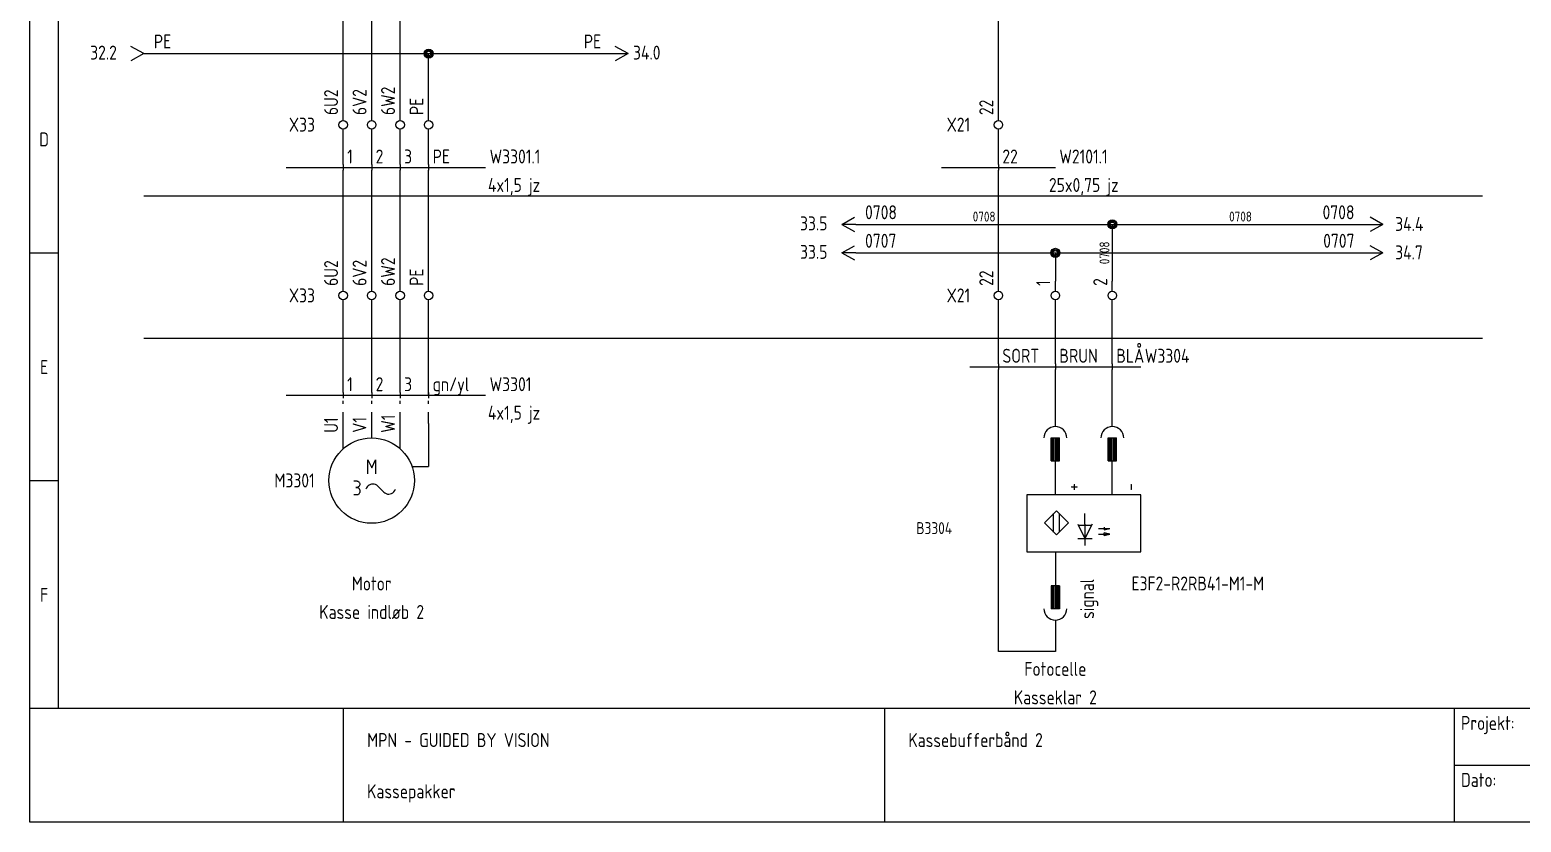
# Model space of a CAD drawing. Extents: x 10 to 410, y 10 to 275.
# Drawn here: x 10 to 271.8, y 10 to 149.2 of the extents above; entities that cross this region are included whole.
import ezdxf
from ezdxf.enums import TextEntityAlignment as Align

# ---------------------------------------------------------------- set-up
doc = ezdxf.new("R2010")
doc.units = 0
doc.linetypes.add('CADDY_DASHDOTDOT', pattern=[7.5, 2, -1.5, 0.5, -1.5, 0.5, -1.5])
doc.linetypes.add('CADDY_SOLID', pattern=[0])
doc.layers.get('0').update_dxf_attribs({"linetype": 'CONTINUOUS'})
doc.layers.add('2', color=7, linetype='CONTINUOUS')
doc.styles.add('CADDY_VECTORFONT1P', font='isocp___.ttf', dxfattribs={"width": 0.9})

# ---------------------------------------------------------------- blocks, each defined once
blk = doc.blocks.new('BLK1')
at = {"linetype": 'CADDY_SOLID'}
for p, q in [((10, 10), (10, 275)), ((15, 270), (15, 30)), ((10, 110), (15, 110)), ((10, 70), (15, 70)), ((10, 30), (410, 30)), ((10, 30), (15, 30)), ((65, 30), (65, 10)), ((160, 30), (160, 10)), ((260, 30), (260, 10)), ((260, 20), (410, 20)), ((410, 10), (10, 10))]:
    blk.add_line(p, q, dxfattribs=at)
at = {"style": 'CADDY_VECTORFONT1P', "width": 0.9}
for s, p in [('D', (12.5, 128.7)), ('E', (12.5, 88.7)), ('F', (12.5, 48.7))]:
    blk.add_text(s, height=2.45, dxfattribs=at).set_placement(p, align=Align.CENTER)
for s, p in [('Projekt:', (261.2, 26.2)), ('MPN - GUIDED BY VISION', (69.2, 23.2)), ('Kassebufferbånd 2', (164.2, 23.2)), ('Dato:', (261.2, 16.2)), ('Kassepakker', (69.2, 14.2))]:
    blk.add_text(s, height=2.45, dxfattribs=at).set_placement(p)
blk = doc.blocks.new('BLK2')
at = {"linetype": 'CADDY_SOLID'}
for p, q in [((70, 103.25), (70, 105)), ((70, 100), (70, 101.75))]:
    blk.add_line(p, q, dxfattribs=at)
blk.add_circle((70, 102.5), 0.75, dxfattribs=at)
at = {"style": 'CADDY_VECTORFONT1P', "width": 0.9, "flags": 1}
blk.add_attdef('$TAG160410', (72.6, 104.2), '', height=2.45, rotation=90, dxfattribs=at)
at = {"layer": '2', "style": 'CADDY_VECTORFONT1P', "width": 0.9}
blk.add_attdef('$TAG160400', (69.1, 104.2), '', height=2.45, rotation=90, dxfattribs=at)
at = {"layer": '2', "style": 'CADDY_VECTORFONT1P', "width": 0.9, "flags": 1}
for tag, p in [('$TAG140020', (65.05, 108.3)), ('$TAG140050', (65.05, 104.8)), ('$TAG160010', (65.05, 101.3)), ('$TAG160030', (65.05, 97.8)), ('$TAG160040', (65.05, 92.8))]:
    blk.add_attdef(tag, text='', height=2.45, dxfattribs=at).set_placement(p, align=Align.RIGHT)
blk = doc.blocks.new('BLK3')
at = {"linetype": 'CADDY_SOLID'}
for p, q in [((75, 103.25), (75, 105)), ((75, 100), (75, 101.75))]:
    blk.add_line(p, q, dxfattribs=at)
blk.add_circle((75, 102.5), 0.75, dxfattribs=at)
at = {"style": 'CADDY_VECTORFONT1P', "width": 0.9, "flags": 1}
blk.add_attdef('$TAG160410', (77.6, 104.2), '', height=2.45, rotation=90, dxfattribs=at)
at = {"layer": '2', "style": 'CADDY_VECTORFONT1P', "width": 0.9}
blk.add_attdef('$TAG160400', (74.1, 104.2), '', height=2.45, rotation=90, dxfattribs=at)
at = {"layer": '2', "style": 'CADDY_VECTORFONT1P', "width": 0.9, "flags": 1}
for tag, p in [('$TAG140020', (70.05, 108.3)), ('$TAG140050', (70.05, 104.8)), ('$TAG160010', (70.05, 101.3)), ('$TAG160030', (70.05, 97.8)), ('$TAG160040', (70.05, 92.8))]:
    blk.add_attdef(tag, text='', height=2.45, dxfattribs=at).set_placement(p, align=Align.RIGHT)
blk = doc.blocks.new('BLK4')
at = {"linetype": 'CADDY_SOLID'}
for p, q in [((65, 103.25), (65, 105)), ((65, 100), (65, 101.75))]:
    blk.add_line(p, q, dxfattribs=at)
blk.add_circle((65, 102.5), 0.75, dxfattribs=at)
at = {"style": 'CADDY_VECTORFONT1P', "width": 0.9, "flags": 1}
blk.add_attdef('$TAG160410', (67.6, 104.2), '', height=2.45, rotation=90, dxfattribs=at)
at = {"layer": '2', "style": 'CADDY_VECTORFONT1P', "width": 0.9}
blk.add_attdef('$TAG160400', (64.1, 104.2), '', height=2.45, rotation=90, dxfattribs=at)
at = {"layer": '2', "style": 'CADDY_VECTORFONT1P', "width": 0.9, "flags": 1}
for tag, p in [('$TAG140020', (60.05, 108.3)), ('$TAG140050', (60.05, 104.8)), ('$TAG160030', (60.05, 97.8)), ('$TAG160040', (60.05, 92.8))]:
    blk.add_attdef(tag, text='', height=2.45, dxfattribs=at).set_placement(p, align=Align.RIGHT)
at = {"layer": '2', "style": 'CADDY_VECTORFONT1P', "width": 0.9}
blk.add_attdef('$TAG160010', text='', height=2.45, dxfattribs=at).set_placement((60.05, 101.3), align=Align.RIGHT)
blk = doc.blocks.new('BLK7')
at = {"linetype": 'CADDY_SOLID'}
for p, q in [((80, 103.25), (80, 105)), ((80, 100), (80, 101.75))]:
    blk.add_line(p, q, dxfattribs=at)
blk.add_circle((80, 102.5), 0.75, dxfattribs=at)
at = {"style": 'CADDY_VECTORFONT1P', "width": 0.9, "flags": 1}
blk.add_attdef('$TAG160410', (82.6, 104.2), '', height=2.45, rotation=90, dxfattribs=at)
at = {"layer": '2', "style": 'CADDY_VECTORFONT1P', "width": 0.9}
blk.add_attdef('$TAG160400', (79.1, 104.2), '', height=2.45, rotation=90, dxfattribs=at)
at = {"layer": '2', "style": 'CADDY_VECTORFONT1P', "width": 0.9, "flags": 1}
for tag, p in [('$TAG140020', (75.05, 108.3)), ('$TAG140050', (75.05, 104.8)), ('$TAG160010', (75.05, 101.3)), ('$TAG160030', (75.05, 97.8)), ('$TAG160040', (75.05, 92.8))]:
    blk.add_attdef(tag, text='', height=2.45, dxfattribs=at).set_placement(p, align=Align.RIGHT)
blk = doc.blocks.new('BLK8')
at = {"linetype": 'CADDY_SOLID'}
for p, q in [((65, 75.59), (65, 80)), ((70, 77.5), (70, 80)), ((75, 75.59), (75, 80)), ((80, 80), (80, 72.5)), ((69.3, 71.2), (69.3, 73.65)), ((69.3, 73.65), (70, 72.25)), ((70, 72.25), (70.7, 73.65)), ((70.7, 73.65), (70.7, 71.2)), ((77.07, 72.5), (80, 72.5)), ((66.86, 69.93), (67.39, 69.93)), ((67.39, 68.79), (67.21, 68.79)), ((67.21, 68.79), (67.39, 68.79)), ((67.39, 69.93), (67.48, 69.91)), ((67.48, 68.81), (67.39, 68.79)), ((67.39, 68.79), (67.48, 68.78)), ((67.48, 69.91), (67.56, 69.9)), ((67.56, 68.83), (67.48, 68.81)), ((67.48, 68.78), (67.56, 68.76)), ((67.56, 69.9), (67.65, 69.86)), ((67.65, 68.88), (67.56, 68.83)), ((67.56, 68.76), (67.65, 68.71)), ((67.65, 69.86), (67.74, 69.79)), ((67.74, 68.93), (67.65, 68.88)), ((67.65, 68.71), (67.74, 68.65)), ((67.74, 69.79), (67.82, 69.69)), ((67.82, 69.04), (67.74, 68.93)), ((67.74, 68.65), (67.82, 68.55)), ((67.82, 69.69), (67.88, 69.58)), ((67.88, 69.15), (67.82, 69.04)), ((67.82, 68.55), (67.88, 68.45)), ((67.88, 69.58), (67.9, 69.49)), ((67.9, 69.23), (67.88, 69.15)), ((67.88, 68.45), (67.9, 68.36)), ((67.9, 69.49), (67.91, 69.41)), ((67.91, 69.32), (67.9, 69.23)), ((67.9, 68.36), (67.91, 68.27)), ((67.91, 69.41), (67.91, 69.32)), ((67.91, 68.27), (67.91, 68.01)), ((71.06, 69.04), (72.11, 67.99)), ((67.39, 67.48), (66.86, 67.48)), ((67.48, 67.5), (67.39, 67.48)), ((67.56, 67.52), (67.48, 67.5)), ((67.65, 67.57), (67.56, 67.52)), ((67.74, 67.62), (67.65, 67.57)), ((67.82, 67.73), (67.74, 67.62)), ((67.88, 67.83), (67.82, 67.73)), ((67.9, 67.92), (67.88, 67.83)), ((67.91, 68.01), (67.9, 67.92))]:
    blk.add_line(p, q, dxfattribs=at)
for points in [[(71.06, 69.04), (70.88, 69.18), (70.68, 69.3), (70.46, 69.37), (70.23, 69.4), (69.99, 69.38), (69.77, 69.32), (69.56, 69.22), (69.37, 69.09), (69.21, 68.91), (69.08, 68.72), (69, 68.5)], [(72.11, 67.99), (72.31, 67.83), (72.53, 67.71), (72.77, 67.64), (73.02, 67.62), (73.27, 67.66), (73.51, 67.74), (73.73, 67.87), (73.91, 68.04), (74.06, 68.24), (74.16, 68.47)]]:
    blk.add_lwpolyline(points, dxfattribs=at)
blk.add_circle((70, 70), 7.5, dxfattribs=at)
at = {"style": 'CADDY_VECTORFONT1P', "width": 0.9}
for tag, p in [('$TAG175000_00', (64.1, 78.4)), ('$TAG175000_01', (69.1, 78.4)), ('$TAG175000_02', (74.1, 78.4)), ('$TAG175000_03', (79.1, 78.4))]:
    blk.add_attdef(tag, p, '', height=2.45, rotation=90, dxfattribs=at)
for tag, p in [('$TAG160010', (60, 68.8)), ('$TAG160030', (60, 65.3))]:
    blk.add_attdef(tag, text='', height=2.45, dxfattribs=at).set_placement(p, align=Align.RIGHT)
at = {"style": 'CADDY_VECTORFONT1P', "width": 0.9, "flags": 1}
blk.add_attdef('$TAG160040', text='', height=2.45, dxfattribs=at).set_placement((60, 61.8), align=Align.RIGHT)
blk = doc.blocks.new('BLK9')
at = {"linetype": 'CADDY_SOLID'}
blk.add_line((65, 85.5), (65, 84.5), dxfattribs=at)
at = {"style": 'CADDY_VECTORFONT1P', "width": 0.9}
blk.add_attdef('$TAG160210', (65.7, 85.7), '', height=2.45, dxfattribs=at)
at = {"style": 'CADDY_VECTORFONT1P', "width": 0.9, "flags": 1}
for tag, p in [('$TAG160010', (90.7, 85.7)), ('$TAG160220', (65.7, 80.7)), ('$TAG160030', (90.7, 80.7)), ('$TAG160230', (65.7, 75.7)), ('$TAG160200', (90.7, 75.7)), ('$TAG160040', (90.7, 70.7)), ('$TAG160101', (90.7, 65.7))]:
    blk.add_attdef(tag, p, '', height=2.45, dxfattribs=at)
blk = doc.blocks.new('BLK10')
at = {"linetype": 'CADDY_SOLID'}
blk.add_line((70, 85.5), (70, 84.5), dxfattribs=at)
at = {"style": 'CADDY_VECTORFONT1P', "width": 0.9}
blk.add_attdef('$TAG160210', (70.7, 85.7), '', height=2.45, dxfattribs=at)
at = {"style": 'CADDY_VECTORFONT1P', "width": 0.9, "flags": 1}
for tag, p in [('$TAG160010', (90.7, 85.7)), ('$TAG160220', (70.7, 80.7)), ('$TAG160030', (90.7, 80.7)), ('$TAG160230', (70.7, 75.7)), ('$TAG160200', (90.7, 75.7)), ('$TAG160040', (90.7, 70.7)), ('$TAG160101', (90.7, 65.7))]:
    blk.add_attdef(tag, p, '', height=2.45, dxfattribs=at)
blk = doc.blocks.new('BLK11')
at = {"linetype": 'CADDY_SOLID'}
blk.add_line((75, 85.5), (75, 84.5), dxfattribs=at)
at = {"style": 'CADDY_VECTORFONT1P', "width": 0.9}
blk.add_attdef('$TAG160210', (75.7, 85.7), '', height=2.45, dxfattribs=at)
at = {"style": 'CADDY_VECTORFONT1P', "width": 0.9, "flags": 1}
for tag, p in [('$TAG160010', (90.7, 85.7)), ('$TAG160220', (75.7, 80.7)), ('$TAG160030', (90.7, 80.7)), ('$TAG160230', (75.7, 75.7)), ('$TAG160200', (90.7, 75.7)), ('$TAG160040', (90.7, 70.7)), ('$TAG160101', (90.7, 65.7))]:
    blk.add_attdef(tag, p, '', height=2.45, dxfattribs=at)
blk = doc.blocks.new('BLK12')
at = {"linetype": 'CADDY_SOLID'}
blk.add_line((80, 85.5), (80, 84.5), dxfattribs=at)
at = {"style": 'CADDY_VECTORFONT1P', "width": 0.9}
for tag, p in [('$TAG160210', (80.7, 85.7)), ('$TAG160010', (90.7, 85.7)), ('$TAG160030', (90.7, 80.7)), ('$TAG160200', (90.7, 75.7))]:
    blk.add_attdef(tag, p, '', height=2.45, dxfattribs=at)
at = {"style": 'CADDY_VECTORFONT1P', "width": 0.9, "flags": 1}
for tag, p in [('$TAG160220', (80.7, 80.7)), ('$TAG160230', (80.7, 75.7)), ('$TAG160040', (90.7, 70.7)), ('$TAG160101', (90.7, 65.7))]:
    blk.add_attdef(tag, p, '', height=2.45, dxfattribs=at)
blk = doc.blocks.new('BLK21')
at = {"linetype": 'CADDY_SOLID'}
for p, q in [((190, 79.5), (190, 85)), ((189.25, 77.5), (190.75, 77.5)), ((189.25, 73.5), (189.25, 77.5)), ((189.5, 73.5), (189.5, 77.5)), ((189.75, 73.5), (189.75, 77.5)), ((190, 67.5), (190, 77.5)), ((190.25, 73.5), (190.25, 77.5)), ((190.5, 73.5), (190.5, 77.5)), ((190.75, 73.5), (190.75, 77.5)), ((189.25, 73.5), (190.75, 73.5))]:
    blk.add_line(p, q, dxfattribs=at)
blk.add_lwpolyline([(192, 77.5), (191.96, 77.89), (191.85, 78.27), (191.66, 78.61), (191.41, 78.91), (191.11, 79.16), (190.77, 79.35), (190.39, 79.46), (190, 79.5), (189.61, 79.46), (189.23, 79.35), (188.89, 79.16), (188.59, 78.91), (188.34, 78.61), (188.15, 78.27), (188.04, 77.89), (188, 77.5)], dxfattribs=at)
at = {"style": 'CADDY_VECTORFONT1P', "width": 0.9}
blk.add_attdef('$TAG175000_00', (189.05, 80.4), '', height=2.45, rotation=90, dxfattribs=at)
at = {"style": 'CADDY_VECTORFONT1P', "width": 0.9, "flags": 1}
for tag, p in [('$TAG160010', (185.5, 76.3)), ('$TAG160040', (185.1, 69.3))]:
    blk.add_attdef(tag, text='', height=2.45, dxfattribs=at).set_placement(p, align=Align.RIGHT)
at = {"style": 'CADDY_VECTORFONT1P', "width": 0.9}
blk.add_attdef('$TAG160030', text='', height=2.45, dxfattribs=at).set_placement((185.1, 72.8), align=Align.RIGHT)
blk.add_attdef('$TAG175000_01', text='', height=2.45, rotation=90, dxfattribs=at).set_placement((189.05, 71.9), align=Align.RIGHT)
blk = doc.blocks.new('BLK22')
at = {"linetype": 'CADDY_SOLID'}
for p, q in [((200, 79.5), (200, 85)), ((199.25, 77.5), (200.75, 77.5)), ((199.25, 73.5), (199.25, 77.5)), ((199.5, 73.5), (199.5, 77.5)), ((199.75, 73.5), (199.75, 77.5)), ((200, 67.5), (200, 77.5)), ((200.25, 73.5), (200.25, 77.5)), ((200.5, 73.5), (200.5, 77.5)), ((200.75, 73.5), (200.75, 77.5)), ((199.25, 73.5), (200.75, 73.5))]:
    blk.add_line(p, q, dxfattribs=at)
blk.add_lwpolyline([(202, 77.5), (201.96, 77.89), (201.85, 78.27), (201.66, 78.61), (201.41, 78.91), (201.11, 79.16), (200.77, 79.35), (200.39, 79.46), (200, 79.5), (199.61, 79.46), (199.23, 79.35), (198.89, 79.16), (198.59, 78.91), (198.34, 78.61), (198.15, 78.27), (198.04, 77.89), (198, 77.5)], dxfattribs=at)
at = {"style": 'CADDY_VECTORFONT1P', "width": 0.9}
blk.add_attdef('$TAG175000_00', (199.05, 80.4), '', height=2.45, rotation=90, dxfattribs=at)
at = {"style": 'CADDY_VECTORFONT1P', "width": 0.9, "flags": 1}
for tag, p in [('$TAG160010', (195.5, 76.3)), ('$TAG160040', (195.1, 69.3))]:
    blk.add_attdef(tag, text='', height=2.45, dxfattribs=at).set_placement(p, align=Align.RIGHT)
at = {"style": 'CADDY_VECTORFONT1P', "width": 0.9}
blk.add_attdef('$TAG160030', text='', height=2.45, dxfattribs=at).set_placement((195.1, 72.8), align=Align.RIGHT)
blk.add_attdef('$TAG175000_01', text='', height=2.45, rotation=90, dxfattribs=at).set_placement((199.05, 71.9), align=Align.RIGHT)
blk = doc.blocks.new('BLK23')
at = {"linetype": 'CADDY_SOLID'}
for p, q in [((190, 57.5), (190, 47.5)), ((189.25, 51.5), (189.25, 47.5)), ((190.75, 51.5), (189.25, 51.5)), ((189.5, 51.5), (189.5, 47.5)), ((189.75, 51.5), (189.75, 47.5)), ((190.25, 51.5), (190.25, 47.5)), ((190.5, 51.5), (190.5, 47.5)), ((190.75, 51.5), (190.75, 47.5)), ((190.75, 47.5), (189.25, 47.5)), ((190, 45.5), (190, 40))]:
    blk.add_line(p, q, dxfattribs=at)
blk.add_lwpolyline([(188, 47.5), (188.04, 47.11), (188.15, 46.73), (188.34, 46.39), (188.59, 46.09), (188.89, 45.84), (189.23, 45.65), (189.61, 45.54), (190, 45.5), (190.39, 45.54), (190.77, 45.65), (191.11, 45.84), (191.41, 46.09), (191.66, 46.39), (191.85, 46.73), (191.96, 47.11), (192, 47.5)], dxfattribs=at)
at = {"style": 'CADDY_VECTORFONT1P', "width": 0.9}
blk.add_attdef('$TAG175000_00', (189.05, 52.4), '', height=2.45, rotation=90, dxfattribs=at)
at = {"style": 'CADDY_VECTORFONT1P', "width": 0.9, "flags": 1}
for tag, p in [('$TAG160010', (185.5, 46.3)), ('$TAG160040', (185.1, 39.3))]:
    blk.add_attdef(tag, text='', height=2.45, dxfattribs=at).set_placement(p, align=Align.RIGHT)
at = {"style": 'CADDY_VECTORFONT1P', "width": 0.9}
blk.add_attdef('$TAG160030', text='', height=2.45, dxfattribs=at).set_placement((185.1, 42.8), align=Align.RIGHT)
blk.add_attdef('$TAG175000_01', text='', height=2.45, rotation=90, dxfattribs=at).set_placement((189.05, 43.9), align=Align.RIGHT)
blk = doc.blocks.new('BLK20')
at = {"linetype": 'CADDY_SOLID'}
for p, q in [((185, 67.5), (185, 57.5)), ((205, 67.5), (185, 67.5)), ((205, 57.5), (205, 67.5)), ((190.2, 64.7), (188.08, 62.58)), ((189.7, 60.96), (189.7, 64.2)), ((190.2, 64.7), (192.32, 62.58)), ((190.7, 60.96), (190.7, 64.2)), ((195.2, 62.33), (195.2, 64.2)), ((188.08, 62.58), (190.2, 60.46)), ((190.2, 60.46), (192.32, 62.58)), ((193.95, 62.33), (195.2, 59.83)), ((194, 62.2), (196.4, 62.2)), ((196.45, 62.33), (195.2, 59.83)), ((195.2, 62.33), (195.2, 59.83)), ((197.58, 61.58), (199.58, 61.58)), ((197.58, 60.58), (199.58, 60.58)), ((198.58, 61.83), (198.58, 61.33)), ((198.58, 61.33), (199.58, 61.58)), ((199.58, 60.58), (198.58, 60.83)), ((198.58, 60.33), (198.58, 60.83)), ((198.58, 60.33), (199.58, 60.58)), ((193.95, 59.83), (196.45, 59.83)), ((195.2, 59.83), (195.2, 58.58)), ((185, 57.5), (205, 57.5))]:
    blk.add_line(p, q, dxfattribs=at)
for name in ['BLK21', 'BLK22', 'BLK23']:
    blk.add_blockref(name, (0, 0, 1))
at = {"style": 'CADDY_VECTORFONT1P', "width": 0.9}
for s, p in [('+', (194.3, 68.2)), ('-', (204.3, 68.2)), ('signal', (196.8, 45.7))]:
    blk.add_text(s, height=2.45, rotation=90, dxfattribs=at).set_placement(p)
blk = doc.blocks.new('BLK24')
at = {"linetype": 'CADDY_SOLID'}
for p, q in [((190, 103.25), (190, 105)), ((190, 100), (190, 101.75))]:
    blk.add_line(p, q, dxfattribs=at)
blk.add_circle((190, 102.5), 0.75, dxfattribs=at)
at = {"style": 'CADDY_VECTORFONT1P', "width": 0.9, "flags": 1}
blk.add_attdef('$TAG160410', (192.6, 104.2), '', height=2.45, rotation=90, dxfattribs=at)
at = {"layer": '2', "style": 'CADDY_VECTORFONT1P', "width": 0.9}
blk.add_attdef('$TAG160400', (189.1, 104.2), '', height=2.45, rotation=90, dxfattribs=at)
at = {"layer": '2', "style": 'CADDY_VECTORFONT1P', "width": 0.9, "flags": 1}
for tag, p in [('$TAG140020', (185.05, 108.3)), ('$TAG140050', (185.05, 104.8)), ('$TAG160010', (185.05, 101.3)), ('$TAG160030', (185.05, 97.8)), ('$TAG160040', (185.05, 92.8))]:
    blk.add_attdef(tag, text='', height=2.45, dxfattribs=at).set_placement(p, align=Align.RIGHT)
blk = doc.blocks.new('BLK25')
at = {"linetype": 'CADDY_SOLID'}
for p, q in [((200, 103.25), (200, 105)), ((200, 100), (200, 101.75))]:
    blk.add_line(p, q, dxfattribs=at)
blk.add_circle((200, 102.5), 0.75, dxfattribs=at)
at = {"style": 'CADDY_VECTORFONT1P', "width": 0.9, "flags": 1}
blk.add_attdef('$TAG160410', (202.6, 104.2), '', height=2.45, rotation=90, dxfattribs=at)
at = {"layer": '2', "style": 'CADDY_VECTORFONT1P', "width": 0.9}
blk.add_attdef('$TAG160400', (199.1, 104.2), '', height=2.45, rotation=90, dxfattribs=at)
at = {"layer": '2', "style": 'CADDY_VECTORFONT1P', "width": 0.9, "flags": 1}
for tag, p in [('$TAG140020', (195.05, 108.3)), ('$TAG140050', (195.05, 104.8)), ('$TAG160010', (195.05, 101.3)), ('$TAG160030', (195.05, 97.8)), ('$TAG160040', (195.05, 92.8))]:
    blk.add_attdef(tag, text='', height=2.45, dxfattribs=at).set_placement(p, align=Align.RIGHT)
blk = doc.blocks.new('BLK26')
at = {"linetype": 'CADDY_SOLID'}
for p, q in [((180, 103.25), (180, 105)), ((180, 100), (180, 101.75))]:
    blk.add_line(p, q, dxfattribs=at)
blk.add_circle((180, 102.5), 0.75, dxfattribs=at)
at = {"style": 'CADDY_VECTORFONT1P', "width": 0.9, "flags": 1}
blk.add_attdef('$TAG160410', (182.6, 104.2), '', height=2.45, rotation=90, dxfattribs=at)
at = {"layer": '2', "style": 'CADDY_VECTORFONT1P', "width": 0.9}
blk.add_attdef('$TAG160400', (179.1, 104.2), '', height=2.45, rotation=90, dxfattribs=at)
at = {"layer": '2', "style": 'CADDY_VECTORFONT1P', "width": 0.9, "flags": 1}
for tag, p in [('$TAG140020', (175.05, 108.3)), ('$TAG140050', (175.05, 104.8)), ('$TAG160030', (175.05, 97.8)), ('$TAG160040', (175.05, 92.8))]:
    blk.add_attdef(tag, text='', height=2.45, dxfattribs=at).set_placement(p, align=Align.RIGHT)
at = {"layer": '2', "style": 'CADDY_VECTORFONT1P', "width": 0.9}
blk.add_attdef('$TAG160010', text='', height=2.45, dxfattribs=at).set_placement((175.05, 101.3), align=Align.RIGHT)
blk = doc.blocks.new('BLK27')
at = {"linetype": 'CADDY_SOLID'}
for p, q in [((152.5, 110), (154.75, 111.25)), ((152.5, 110), (154.75, 108.75)), ((155, 110), (152.5, 110))]:
    blk.add_line(p, q, dxfattribs=at)
at = {"style": 'CADDY_VECTORFONT1P', "width": 0.9}
blk.add_attdef('$TAG160010', (156.6, 110.9), '', height=2.45, dxfattribs=at)
blk.add_attdef('$TAG160500', text='', height=2.45, dxfattribs=at).set_placement((150, 108.95), align=Align.RIGHT)
blk = doc.blocks.new('BLK28')
at = {"linetype": 'CADDY_SOLID'}
for p, q in [((152.5, 115), (154.75, 116.25)), ((152.5, 115), (154.75, 113.75)), ((155, 115), (152.5, 115))]:
    blk.add_line(p, q, dxfattribs=at)
at = {"style": 'CADDY_VECTORFONT1P', "width": 0.9}
blk.add_attdef('$TAG160010', (156.6, 115.9), '', height=2.45, dxfattribs=at)
blk.add_attdef('$TAG160500', text='', height=2.45, dxfattribs=at).set_placement((150, 113.95), align=Align.RIGHT)
blk = doc.blocks.new('BLK29')
at = {"linetype": 'CADDY_SOLID'}
for p, q in [((245, 110), (247.5, 110)), ((247.5, 110), (245.25, 111.25)), ((247.5, 110), (245.25, 108.75))]:
    blk.add_line(p, q, dxfattribs=at)
at = {"style": 'CADDY_VECTORFONT1P', "width": 0.9}
blk.add_attdef('$TAG160010', text='', height=2.45, dxfattribs=at).set_placement((242.5, 110.9), align=Align.RIGHT)
blk.add_attdef('$TAG160500', (249.65, 108.85), '', height=2.45, dxfattribs=at)
blk = doc.blocks.new('BLK30')
at = {"linetype": 'CADDY_SOLID'}
for p, q in [((247.5, 115), (245.25, 116.25)), ((245, 115), (247.5, 115)), ((247.5, 115), (245.25, 113.75))]:
    blk.add_line(p, q, dxfattribs=at)
at = {"style": 'CADDY_VECTORFONT1P', "width": 0.9}
blk.add_attdef('$TAG160010', text='', height=2.45, dxfattribs=at).set_placement((242.5, 115.9), align=Align.RIGHT)
blk.add_attdef('$TAG160500', (249.65, 113.85), '', height=2.45, dxfattribs=at)
blk = doc.blocks.new('BLK31')
at = {"linetype": 'CADDY_SOLID'}
for q in [(27.75, 146.25), (27.75, 143.75)]:
    blk.add_line((30, 145), q, dxfattribs=at)
at = {"style": 'CADDY_VECTORFONT1P', "width": 0.9, "flags": 1}
for tag, p in [('$TAG140020', (31.77, 152.9)), ('$TAG140050', (31.77, 149.4))]:
    blk.add_attdef(tag, p, '', height=2.45, dxfattribs=at)
at = {"style": 'CADDY_VECTORFONT1P', "width": 0.9}
blk.add_attdef('$TAG160010', (31.77, 145.9), '', height=2.45, dxfattribs=at)
blk.add_attdef('$TAG160500', text='', height=2.45, dxfattribs=at).set_placement((25.28, 143.95), align=Align.RIGHT)
blk = doc.blocks.new('BLK32')
at = {"linetype": 'CADDY_SOLID'}
for q in [(112.75, 146.25), (112.75, 143.75)]:
    blk.add_line((115, 145), q, dxfattribs=at)
at = {"style": 'CADDY_VECTORFONT1P', "width": 0.9, "flags": 1}
for tag, p in [('$TAG140020', (110.29, 152.9)), ('$TAG140050', (110.29, 149.4))]:
    blk.add_attdef(tag, text='', height=2.45, dxfattribs=at).set_placement(p, align=Align.RIGHT)
at = {"style": 'CADDY_VECTORFONT1P', "width": 0.9}
blk.add_attdef('$TAG160010', text='', height=2.45, dxfattribs=at).set_placement((110.29, 145.9), align=Align.RIGHT)
blk.add_attdef('$TAG160500', (115.87, 143.95), '', height=2.45, dxfattribs=at)
blk = doc.blocks.new('BLK33')
at = {"linetype": 'CADDY_SOLID'}
for p, q in [((70, 133.25), (70, 135)), ((70, 130), (70, 131.75))]:
    blk.add_line(p, q, dxfattribs=at)
blk.add_circle((70, 132.5), 0.75, dxfattribs=at)
at = {"style": 'CADDY_VECTORFONT1P', "width": 0.9, "flags": 1}
blk.add_attdef('$TAG160410', (72.6, 134.2), '', height=2.45, rotation=90, dxfattribs=at)
at = {"layer": '2', "style": 'CADDY_VECTORFONT1P', "width": 0.9}
blk.add_attdef('$TAG160400', (69.1, 134.2), '', height=2.45, rotation=90, dxfattribs=at)
at = {"layer": '2', "style": 'CADDY_VECTORFONT1P', "width": 0.9, "flags": 1}
for tag, p in [('$TAG140020', (65.05, 138.3)), ('$TAG140050', (65.05, 134.8)), ('$TAG160010', (65.05, 131.3)), ('$TAG160030', (65.05, 127.8)), ('$TAG160040', (65.05, 122.8))]:
    blk.add_attdef(tag, text='', height=2.45, dxfattribs=at).set_placement(p, align=Align.RIGHT)
blk = doc.blocks.new('BLK34')
at = {"linetype": 'CADDY_SOLID'}
for p, q in [((75, 133.25), (75, 135)), ((75, 130), (75, 131.75))]:
    blk.add_line(p, q, dxfattribs=at)
blk.add_circle((75, 132.5), 0.75, dxfattribs=at)
at = {"style": 'CADDY_VECTORFONT1P', "width": 0.9, "flags": 1}
blk.add_attdef('$TAG160410', (77.6, 134.2), '', height=2.45, rotation=90, dxfattribs=at)
at = {"layer": '2', "style": 'CADDY_VECTORFONT1P', "width": 0.9}
blk.add_attdef('$TAG160400', (74.1, 134.2), '', height=2.45, rotation=90, dxfattribs=at)
at = {"layer": '2', "style": 'CADDY_VECTORFONT1P', "width": 0.9, "flags": 1}
for tag, p in [('$TAG140020', (70.05, 138.3)), ('$TAG140050', (70.05, 134.8)), ('$TAG160010', (70.05, 131.3)), ('$TAG160030', (70.05, 127.8)), ('$TAG160040', (70.05, 122.8))]:
    blk.add_attdef(tag, text='', height=2.45, dxfattribs=at).set_placement(p, align=Align.RIGHT)
blk = doc.blocks.new('BLK35')
at = {"linetype": 'CADDY_SOLID'}
for p, q in [((65, 133.25), (65, 135)), ((65, 130), (65, 131.75))]:
    blk.add_line(p, q, dxfattribs=at)
blk.add_circle((65, 132.5), 0.75, dxfattribs=at)
at = {"style": 'CADDY_VECTORFONT1P', "width": 0.9, "flags": 1}
blk.add_attdef('$TAG160410', (67.6, 134.2), '', height=2.45, rotation=90, dxfattribs=at)
at = {"layer": '2', "style": 'CADDY_VECTORFONT1P', "width": 0.9}
blk.add_attdef('$TAG160400', (64.1, 134.2), '', height=2.45, rotation=90, dxfattribs=at)
at = {"layer": '2', "style": 'CADDY_VECTORFONT1P', "width": 0.9, "flags": 1}
for tag, p in [('$TAG140020', (60.05, 138.3)), ('$TAG140050', (60.05, 134.8)), ('$TAG160030', (60.05, 127.8)), ('$TAG160040', (60.05, 122.8))]:
    blk.add_attdef(tag, text='', height=2.45, dxfattribs=at).set_placement(p, align=Align.RIGHT)
at = {"layer": '2', "style": 'CADDY_VECTORFONT1P', "width": 0.9}
blk.add_attdef('$TAG160010', text='', height=2.45, dxfattribs=at).set_placement((60.05, 131.3), align=Align.RIGHT)
blk = doc.blocks.new('BLK36')
at = {"linetype": 'CADDY_SOLID'}
for p, q in [((80, 133.25), (80, 135)), ((80, 130), (80, 131.75))]:
    blk.add_line(p, q, dxfattribs=at)
blk.add_circle((80, 132.5), 0.75, dxfattribs=at)
at = {"style": 'CADDY_VECTORFONT1P', "width": 0.9, "flags": 1}
blk.add_attdef('$TAG160410', (82.6, 134.2), '', height=2.45, rotation=90, dxfattribs=at)
at = {"layer": '2', "style": 'CADDY_VECTORFONT1P', "width": 0.9}
blk.add_attdef('$TAG160400', (79.1, 134.2), '', height=2.45, rotation=90, dxfattribs=at)
at = {"layer": '2', "style": 'CADDY_VECTORFONT1P', "width": 0.9, "flags": 1}
for tag, p in [('$TAG140020', (75.05, 138.3)), ('$TAG140050', (75.05, 134.8)), ('$TAG160010', (75.05, 131.3)), ('$TAG160030', (75.05, 127.8)), ('$TAG160040', (75.05, 122.8))]:
    blk.add_attdef(tag, text='', height=2.45, dxfattribs=at).set_placement(p, align=Align.RIGHT)
blk = doc.blocks.new('BLK37')
at = {"linetype": 'CADDY_SOLID'}
for p, q in [((180, 133.25), (180, 135)), ((180, 130), (180, 131.75))]:
    blk.add_line(p, q, dxfattribs=at)
blk.add_circle((180, 132.5), 0.75, dxfattribs=at)
at = {"style": 'CADDY_VECTORFONT1P', "width": 0.9, "flags": 1}
blk.add_attdef('$TAG160410', (182.6, 134.2), '', height=2.45, rotation=90, dxfattribs=at)
at = {"layer": '2', "style": 'CADDY_VECTORFONT1P', "width": 0.9}
blk.add_attdef('$TAG160400', (179.1, 134.2), '', height=2.45, rotation=90, dxfattribs=at)
at = {"layer": '2', "style": 'CADDY_VECTORFONT1P', "width": 0.9, "flags": 1}
for tag, p in [('$TAG140020', (175.05, 138.3)), ('$TAG140050', (175.05, 134.8)), ('$TAG160030', (175.05, 127.8)), ('$TAG160040', (175.05, 122.8))]:
    blk.add_attdef(tag, text='', height=2.45, dxfattribs=at).set_placement(p, align=Align.RIGHT)
at = {"layer": '2', "style": 'CADDY_VECTORFONT1P', "width": 0.9}
blk.add_attdef('$TAG160010', text='', height=2.45, dxfattribs=at).set_placement((175.05, 131.3), align=Align.RIGHT)
blk = doc.blocks.new('BLK41')
at = {"linetype": 'CADDY_SOLID'}
blk.add_line((65, 125.5), (65, 124.5), dxfattribs=at)
at = {"style": 'CADDY_VECTORFONT1P', "width": 0.9}
blk.add_attdef('$TAG160210', (65.7, 125.7), '', height=2.45, dxfattribs=at)
at = {"style": 'CADDY_VECTORFONT1P', "width": 0.9, "flags": 1}
for tag, p in [('$TAG160010', (90.7, 125.7)), ('$TAG160220', (65.7, 120.7)), ('$TAG160030', (90.7, 120.7)), ('$TAG160230', (65.7, 115.7)), ('$TAG160200', (90.7, 115.7)), ('$TAG160040', (90.7, 110.7)), ('$TAG160101', (90.7, 105.7))]:
    blk.add_attdef(tag, p, '', height=2.45, dxfattribs=at)
blk = doc.blocks.new('BLK42')
at = {"linetype": 'CADDY_SOLID'}
blk.add_line((70, 125.5), (70, 124.5), dxfattribs=at)
at = {"style": 'CADDY_VECTORFONT1P', "width": 0.9}
blk.add_attdef('$TAG160210', (70.7, 125.7), '', height=2.45, dxfattribs=at)
at = {"style": 'CADDY_VECTORFONT1P', "width": 0.9, "flags": 1}
for tag, p in [('$TAG160010', (90.7, 125.7)), ('$TAG160220', (70.7, 120.7)), ('$TAG160030', (90.7, 120.7)), ('$TAG160230', (70.7, 115.7)), ('$TAG160200', (90.7, 115.7)), ('$TAG160040', (90.7, 110.7)), ('$TAG160101', (90.7, 105.7))]:
    blk.add_attdef(tag, p, '', height=2.45, dxfattribs=at)
blk = doc.blocks.new('BLK43')
at = {"linetype": 'CADDY_SOLID'}
blk.add_line((75, 125.5), (75, 124.5), dxfattribs=at)
at = {"style": 'CADDY_VECTORFONT1P', "width": 0.9}
blk.add_attdef('$TAG160210', (75.7, 125.7), '', height=2.45, dxfattribs=at)
at = {"style": 'CADDY_VECTORFONT1P', "width": 0.9, "flags": 1}
for tag, p in [('$TAG160010', (90.7, 125.7)), ('$TAG160220', (75.7, 120.7)), ('$TAG160030', (90.7, 120.7)), ('$TAG160230', (75.7, 115.7)), ('$TAG160200', (90.7, 115.7)), ('$TAG160040', (90.7, 110.7)), ('$TAG160101', (90.7, 105.7))]:
    blk.add_attdef(tag, p, '', height=2.45, dxfattribs=at)
blk = doc.blocks.new('BLK44')
at = {"linetype": 'CADDY_SOLID'}
blk.add_line((80, 125.5), (80, 124.5), dxfattribs=at)
at = {"style": 'CADDY_VECTORFONT1P', "width": 0.9}
for tag, p in [('$TAG160210', (80.7, 125.7)), ('$TAG160010', (90.7, 125.7)), ('$TAG160030', (90.7, 120.7)), ('$TAG160200', (90.7, 115.7))]:
    blk.add_attdef(tag, p, '', height=2.45, dxfattribs=at)
at = {"style": 'CADDY_VECTORFONT1P', "width": 0.9, "flags": 1}
for tag, p in [('$TAG160220', (80.7, 120.7)), ('$TAG160230', (80.7, 115.7)), ('$TAG160040', (90.7, 110.7)), ('$TAG160101', (90.7, 105.7))]:
    blk.add_attdef(tag, p, '', height=2.45, dxfattribs=at)
blk = doc.blocks.new('BLK45')
at = {"linetype": 'CADDY_SOLID'}
blk.add_line((180, 125.5), (180, 124.5), dxfattribs=at)
at = {"style": 'CADDY_VECTORFONT1P', "width": 0.9}
for tag, p in [('$TAG160210', (180.7, 125.7)), ('$TAG160010', (190.7, 125.7)), ('$TAG160030', (190.7, 120.7)), ('$TAG160200', (190.7, 115.7))]:
    blk.add_attdef(tag, p, '', height=2.45, dxfattribs=at)
at = {"style": 'CADDY_VECTORFONT1P', "width": 0.9, "flags": 1}
for tag, p in [('$TAG160220', (180.7, 120.7)), ('$TAG160230', (180.7, 115.7)), ('$TAG160040', (190.7, 110.7)), ('$TAG160101', (190.7, 105.7))]:
    blk.add_attdef(tag, p, '', height=2.45, dxfattribs=at)
blk = doc.blocks.new('BLK46')
at = {"linetype": 'CADDY_SOLID'}
blk.add_line((180, 90.5), (180, 89.5), dxfattribs=at)
at = {"style": 'CADDY_VECTORFONT1P', "width": 0.9}
for tag, p in [('$TAG160210', (180.7, 90.7)), ('$TAG160010', (205.7, 90.7))]:
    blk.add_attdef(tag, p, '', height=2.45, dxfattribs=at)
at = {"style": 'CADDY_VECTORFONT1P', "width": 0.9, "flags": 1}
for tag, p in [('$TAG160220', (180.7, 85.7)), ('$TAG160030', (205.7, 85.7)), ('$TAG160230', (180.7, 80.7)), ('$TAG160200', (205.7, 80.7)), ('$TAG160040', (205.7, 75.7)), ('$TAG160101', (205.7, 70.7))]:
    blk.add_attdef(tag, p, '', height=2.45, dxfattribs=at)
blk = doc.blocks.new('BLK47')
at = {"linetype": 'CADDY_SOLID'}
blk.add_line((190, 90.5), (190, 89.5), dxfattribs=at)
at = {"style": 'CADDY_VECTORFONT1P', "width": 0.9}
blk.add_attdef('$TAG160210', (190.7, 90.7), '', height=2.45, dxfattribs=at)
at = {"style": 'CADDY_VECTORFONT1P', "width": 0.9, "flags": 1}
for tag, p in [('$TAG160010', (205.7, 90.7)), ('$TAG160220', (190.7, 85.7)), ('$TAG160030', (205.7, 85.7)), ('$TAG160230', (190.7, 80.7)), ('$TAG160200', (205.7, 80.7)), ('$TAG160040', (205.7, 75.7)), ('$TAG160101', (205.7, 70.7))]:
    blk.add_attdef(tag, p, '', height=2.45, dxfattribs=at)
blk = doc.blocks.new('BLK48')
at = {"linetype": 'CADDY_SOLID'}
blk.add_line((200, 90.5), (200, 89.5), dxfattribs=at)
at = {"style": 'CADDY_VECTORFONT1P', "width": 0.9}
for tag, p in [('$TAG160210', (200.7, 90.7)), ('$TAG160010', (205.7, 90.7)), ('$TAG160030', (205.7, 85.7)), ('$TAG160200', (205.7, 80.7))]:
    blk.add_attdef(tag, p, '', height=2.45, dxfattribs=at)
at = {"style": 'CADDY_VECTORFONT1P', "width": 0.9, "flags": 1}
for tag, p in [('$TAG160220', (200.7, 85.7)), ('$TAG160230', (200.7, 80.7)), ('$TAG160040', (205.7, 75.7)), ('$TAG160101', (205.7, 70.7))]:
    blk.add_attdef(tag, p, '', height=2.45, dxfattribs=at)

msp = doc.modelspace()

# ---------------------------------------------------------------- linework, layer by layer
at = {"linetype": 'CADDY_SOLID'}
for p, q in [((65, 135), (65, 195)), ((70, 135), (70, 195)), ((75, 135), (75, 195)), ((180, 135), (180, 185)), ((30, 145), (80, 145)), ((80, 145), (115, 145)), ((80, 135), (80, 145)), ((65, 125.5), (65, 130)), ((70, 125.5), (70, 130)), ((75, 125.5), (75, 130)), ((80, 125.5), (80, 130)), ((180, 125.5), (180, 130)), ((55, 125), (90, 125)), ((65, 105), (65, 124.5)), ((70, 105), (70, 124.5)), ((75, 105), (75, 124.5)), ((80, 105), (80, 124.5)), ((170, 125), (190, 125)), ((180, 105), (180, 124.5)), ((30, 120), (265, 120)), ((155, 115), (200, 115)), ((200, 115), (200, 105)), ((200, 115), (245, 115)), ((155, 110), (190, 110)), ((190, 110), (190, 105)), ((190, 110), (245, 110)), ((65, 85.5), (65, 100)), ((70, 85.5), (70, 100)), ((75, 85.5), (75, 100)), ((80, 85), (80, 100)), ((180, 94.5), (180, 100)), ((190, 90.5), (190, 100)), ((200, 90.5), (200, 100)), ((30, 95), (265, 95)), ((180, 94.5), (180, 94.5)), ((180, 90.5), (180, 94.5)), ((175, 90), (205, 90)), ((180, 40), (180, 89.5)), ((190, 85), (190, 89.5)), ((200, 85), (200, 89.5)), ((55, 85), (90, 85)), ((190, 40), (180, 40))]:
    msp.add_line(p, q, dxfattribs=at)
at = {"linetype": 'CADDY_DASHDOTDOT'}
for p, q in [((65, 80), (65, 84.5)), ((70, 80), (70, 84.5)), ((75, 80), (75, 84.5)), ((80, 80), (80, 84.5))]:
    msp.add_line(p, q, dxfattribs=at)
for centre, radius in [((80, 145), 0.8), ((80, 145), 0.6), ((80, 145), 0.4), ((200, 115), 0.8), ((200, 115), 0.6), ((200, 115), 0.4), ((190, 110), 0.8), ((190, 110), 0.6), ((190, 110), 0.4)]:
    msp.add_circle(centre, radius)

# ---------------------------------------------------------------- block references
for name in ['BLK1', 'BLK20']:
    msp.add_blockref(name, (0, 0, 1))
ref = msp.add_blockref('BLK31', (0, 0, 1))
ref.add_attrib('$TAG160010', 'PE', (31.77, 145.9), dxfattribs={"height": 2.45, "style": 'CADDY_VECTORFONT1P', "width": 0.9})
ref.add_attrib('$TAG160500', '32.2', dxfattribs={"height": 2.45, "style": 'CADDY_VECTORFONT1P', "width": 0.9}).set_placement((25.28, 143.95), align=Align.RIGHT)
ref = msp.add_blockref('BLK32', (0, 0, 1))
ref.add_attrib('$TAG160010', 'PE', dxfattribs={"height": 2.45, "style": 'CADDY_VECTORFONT1P', "width": 0.9}).set_placement((110.29, 145.9), align=Align.RIGHT)
ref.add_attrib('$TAG160500', '34.0', (115.87, 143.95), dxfattribs={"height": 2.45, "style": 'CADDY_VECTORFONT1P', "width": 0.9})
ref = msp.add_blockref('BLK34', (0, 0, 1))
ref.add_attrib('$TAG160400', '6W2', (74.1, 134.2), dxfattribs={"layer": '2', "height": 2.45, "rotation": 90, "style": 'CADDY_VECTORFONT1P', "width": 0.9})
ref = msp.add_blockref('BLK35', (0, 0, 1))
ref.add_attrib('$TAG160010', 'X33', dxfattribs={"layer": '2', "height": 2.45, "style": 'CADDY_VECTORFONT1P', "width": 0.9}).set_placement((60.05, 131.3), align=Align.RIGHT)
ref.add_attrib('$TAG160400', '6U2', (64.1, 134.2), dxfattribs={"layer": '2', "height": 2.45, "rotation": 90, "style": 'CADDY_VECTORFONT1P', "width": 0.9})
ref = msp.add_blockref('BLK33', (0, 0, 1))
ref.add_attrib('$TAG160400', '6V2', (69.1, 134.2), dxfattribs={"layer": '2', "height": 2.45, "rotation": 90, "style": 'CADDY_VECTORFONT1P', "width": 0.9})
ref = msp.add_blockref('BLK36', (0, 0, 1))
ref.add_attrib('$TAG160400', 'PE', (79.1, 134.2), dxfattribs={"layer": '2', "height": 2.45, "rotation": 90, "style": 'CADDY_VECTORFONT1P', "width": 0.9})
ref = msp.add_blockref('BLK37', (0, 0, 1))
ref.add_attrib('$TAG160010', 'X21', dxfattribs={"layer": '2', "height": 2.45, "style": 'CADDY_VECTORFONT1P', "width": 0.9}).set_placement((175.05, 131.3), align=Align.RIGHT)
ref.add_attrib('$TAG160400', '22', (179.1, 134.2), dxfattribs={"layer": '2', "height": 2.45, "rotation": 90, "style": 'CADDY_VECTORFONT1P', "width": 0.9})
ref = msp.add_blockref('BLK41', (0, 0, 1))
ref.add_attrib('$TAG160210', '1', (65.7, 125.7), dxfattribs={"height": 2.45, "style": 'CADDY_VECTORFONT1P', "width": 0.9})
ref = msp.add_blockref('BLK42', (0, 0, 1))
ref.add_attrib('$TAG160210', '2', (70.7, 125.7), dxfattribs={"height": 2.45, "style": 'CADDY_VECTORFONT1P', "width": 0.9})
ref = msp.add_blockref('BLK43', (0, 0, 1))
ref.add_attrib('$TAG160210', '3', (75.7, 125.7), dxfattribs={"height": 2.45, "style": 'CADDY_VECTORFONT1P', "width": 0.9})
ref = msp.add_blockref('BLK44', (0, 0, 1))
ref.add_attrib('$TAG160010', 'W3301.1', (90.7, 125.7), dxfattribs={"height": 2.45, "style": 'CADDY_VECTORFONT1P', "width": 0.9})
ref.add_attrib('$TAG160210', 'PE', (80.7, 125.7), dxfattribs={"height": 2.45, "style": 'CADDY_VECTORFONT1P', "width": 0.9})
ref = msp.add_blockref('BLK45', (0, 0, 1))
ref.add_attrib('$TAG160010', 'W2101.1', (190.7, 125.7), dxfattribs={"height": 2.45, "style": 'CADDY_VECTORFONT1P', "width": 0.9})
ref.add_attrib('$TAG160210', '22', (180.7, 125.7), dxfattribs={"height": 2.45, "style": 'CADDY_VECTORFONT1P', "width": 0.9})
ref = msp.add_blockref('BLK28', (0, 0, 1))
ref.add_attrib('$TAG160010', '0708', (156.6, 115.9), dxfattribs={"height": 2.45, "style": 'CADDY_VECTORFONT1P', "width": 0.9})
ref.add_attrib('$TAG160500', '33.5', dxfattribs={"height": 2.45, "style": 'CADDY_VECTORFONT1P', "width": 0.9}).set_placement((150, 113.95), align=Align.RIGHT)
ref = msp.add_blockref('BLK30', (0, 0, 1))
ref.add_attrib('$TAG160010', '0708', dxfattribs={"height": 2.45, "style": 'CADDY_VECTORFONT1P', "width": 0.9}).set_placement((242.5, 115.9), align=Align.RIGHT)
ref.add_attrib('$TAG160500', '34.4', (249.65, 113.85), dxfattribs={"height": 2.45, "style": 'CADDY_VECTORFONT1P', "width": 0.9})
ref = msp.add_blockref('BLK27', (0, 0, 1))
ref.add_attrib('$TAG160010', '0707', (156.6, 110.9), dxfattribs={"height": 2.45, "style": 'CADDY_VECTORFONT1P', "width": 0.9})
ref.add_attrib('$TAG160500', '33.5', dxfattribs={"height": 2.45, "style": 'CADDY_VECTORFONT1P', "width": 0.9}).set_placement((150, 108.95), align=Align.RIGHT)
ref = msp.add_blockref('BLK29', (0, 0, 1))
ref.add_attrib('$TAG160010', '0707', dxfattribs={"height": 2.45, "style": 'CADDY_VECTORFONT1P', "width": 0.9}).set_placement((242.5, 110.9), align=Align.RIGHT)
ref.add_attrib('$TAG160500', '34.7', (249.65, 108.85), dxfattribs={"height": 2.45, "style": 'CADDY_VECTORFONT1P', "width": 0.9})
ref = msp.add_blockref('BLK4', (0, 0, 1))
ref.add_attrib('$TAG160010', 'X33', dxfattribs={"layer": '2', "height": 2.45, "style": 'CADDY_VECTORFONT1P', "width": 0.9}).set_placement((60.05, 101.3), align=Align.RIGHT)
ref.add_attrib('$TAG160400', '6U2', (64.1, 104.2), dxfattribs={"layer": '2', "height": 2.45, "rotation": 90, "style": 'CADDY_VECTORFONT1P', "width": 0.9})
ref = msp.add_blockref('BLK2', (0, 0, 1))
ref.add_attrib('$TAG160400', '6V2', (69.1, 104.2), dxfattribs={"layer": '2', "height": 2.45, "rotation": 90, "style": 'CADDY_VECTORFONT1P', "width": 0.9})
ref = msp.add_blockref('BLK3', (0, 0, 1))
ref.add_attrib('$TAG160400', '6W2', (74.1, 104.2), dxfattribs={"layer": '2', "height": 2.45, "rotation": 90, "style": 'CADDY_VECTORFONT1P', "width": 0.9})
ref = msp.add_blockref('BLK7', (0, 0, 1))
ref.add_attrib('$TAG160400', 'PE', (79.1, 104.2), dxfattribs={"layer": '2', "height": 2.45, "rotation": 90, "style": 'CADDY_VECTORFONT1P', "width": 0.9})
ref = msp.add_blockref('BLK26', (0, 0, 1))
ref.add_attrib('$TAG160010', 'X21', dxfattribs={"layer": '2', "height": 2.45, "style": 'CADDY_VECTORFONT1P', "width": 0.9}).set_placement((175.05, 101.3), align=Align.RIGHT)
ref.add_attrib('$TAG160400', '22', (179.1, 104.2), dxfattribs={"layer": '2', "height": 2.45, "rotation": 90, "style": 'CADDY_VECTORFONT1P', "width": 0.9})
ref = msp.add_blockref('BLK24', (0, 0, 1))
ref.add_attrib('$TAG160400', '1', (189.1, 104.2), dxfattribs={"layer": '2', "height": 2.45, "rotation": 90, "style": 'CADDY_VECTORFONT1P', "width": 0.9})
ref = msp.add_blockref('BLK25', (0, 0, 1))
ref.add_attrib('$TAG160400', '2', (199.1, 104.2), dxfattribs={"layer": '2', "height": 2.45, "rotation": 90, "style": 'CADDY_VECTORFONT1P', "width": 0.9})
ref = msp.add_blockref('BLK46', (0, 0, 1))
ref.add_attrib('$TAG160010', 'W3304', (205.7, 90.7), dxfattribs={"height": 2.45, "style": 'CADDY_VECTORFONT1P', "width": 0.9})
ref.add_attrib('$TAG160210', 'SORT', (180.7, 90.7), dxfattribs={"height": 2.45, "style": 'CADDY_VECTORFONT1P', "width": 0.9})
ref = msp.add_blockref('BLK47', (0, 0, 1))
ref.add_attrib('$TAG160210', 'BRUN', (190.7, 90.7), dxfattribs={"height": 2.45, "style": 'CADDY_VECTORFONT1P', "width": 0.9})
ref = msp.add_blockref('BLK48', (0, 0, 1))
ref.add_attrib('$TAG160010', 'W3304', (205.7, 90.7), dxfattribs={"height": 2.45, "style": 'CADDY_VECTORFONT1P', "width": 0.9})
ref.add_attrib('$TAG160210', 'BLÅ', (200.7, 90.7), dxfattribs={"height": 2.45, "style": 'CADDY_VECTORFONT1P', "width": 0.9})
ref = msp.add_blockref('BLK9', (0, 0, 1))
ref.add_attrib('$TAG160210', '1', (65.7, 85.7), dxfattribs={"height": 2.45, "style": 'CADDY_VECTORFONT1P', "width": 0.9})
ref = msp.add_blockref('BLK10', (0, 0, 1))
ref.add_attrib('$TAG160210', '2', (70.7, 85.7), dxfattribs={"height": 2.45, "style": 'CADDY_VECTORFONT1P', "width": 0.9})
ref = msp.add_blockref('BLK11', (0, 0, 1))
ref.add_attrib('$TAG160210', '3', (75.7, 85.7), dxfattribs={"height": 2.45, "style": 'CADDY_VECTORFONT1P', "width": 0.9})
ref = msp.add_blockref('BLK12', (0, 0, 1))
ref.add_attrib('$TAG160010', 'W3301', (90.7, 85.7), dxfattribs={"height": 2.45, "style": 'CADDY_VECTORFONT1P', "width": 0.9})
ref.add_attrib('$TAG160210', 'gn/yl', (80.7, 85.7), dxfattribs={"height": 2.45, "style": 'CADDY_VECTORFONT1P', "width": 0.9})
ref = msp.add_blockref('BLK8', (0, 0, 1))
ref.add_attrib('$TAG160010', 'M3301', dxfattribs={"height": 2.45, "style": 'CADDY_VECTORFONT1P', "width": 0.9}).set_placement((60, 68.8), align=Align.RIGHT)
ref.add_attrib('$TAG175000_00', 'U1', (64.1, 78.4), dxfattribs={"height": 2.45, "rotation": 90, "style": 'CADDY_VECTORFONT1P', "width": 0.9})
ref.add_attrib('$TAG175000_01', 'V1', (69.1, 78.4), dxfattribs={"height": 2.45, "rotation": 90, "style": 'CADDY_VECTORFONT1P', "width": 0.9})
ref.add_attrib('$TAG175000_02', 'W1', (74.1, 78.4), dxfattribs={"height": 2.45, "rotation": 90, "style": 'CADDY_VECTORFONT1P', "width": 0.9})

# ---------------------------------------------------------------- texts
at = {"style": 'CADDY_VECTORFONT1P', "width": 0.9}
for s, height, p in [('4x1,5 jz', 2.45, (95, 120.7)), ('25x0,75 jz', 2.45, (195, 120.7)), ('0708', 1.75, (177.5, 115.5)), ('0708', 1.75, (222.5, 115.5)), ('4x1,5 jz', 2.45, (95, 80.7)), ('Motor', 2.45, (70, 50.7)), ('E3F2-R2RB41-M1-M', 2.45, (215, 50.7)), ('Kasse indløb 2', 2.45, (70, 45.7)), ('Fotocelle', 2.45, (190, 35.7)), ('Kasseklar 2', 2.45, (190, 30.7))]:
    msp.add_text(s, height=height, dxfattribs=at).set_placement(p, align=Align.CENTER)
msp.add_text('0708', height=1.75, rotation=90, dxfattribs=at).set_placement((199.5, 110), align=Align.CENTER)
msp.add_text('B3304', height=2.1, dxfattribs=at).set_placement((165.6, 60.6))

doc.saveas('drawing.dxf')
